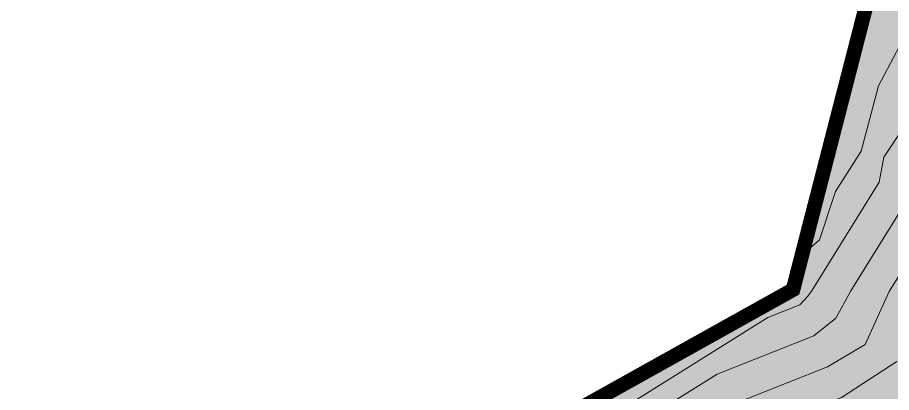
# Model space of a CAD drawing. Header units: inches. Extents: x 218980 to 233865, y 587194 to 599270.
# Drawn here: x 219159.7 to 219219.5, y 587638.1 to 587663.8 of the extents above; entities that cross this region are included whole.
import ezdxf

# ---------------------------------------------------------------- set-up
doc = ezdxf.new("R2010")
doc.units = ezdxf.units.IN
doc.header["$MEASUREMENT"] = 0
for name, pattern in [('01', [0]), ('DASHDOT2', [0.5, 0.25, -0.125, 0, -0.125]), ('State_Boundary_2', [13.5, 5, -1.6, 0.3, -1.6, 5])]:
    doc.linetypes.add(name, pattern=pattern)
for name, color, linetype, lineweight in [('Forest and Steep Slope', 66, '01', 0), ('Major Contour', 250, 'Continuous', 0), ('Minor Contour', 250, 'Continuous', 0), ('Planning Boundary', 222, '01', 0), ('Town Boundary', 220, 'DASHDOT2', 30)]:
    doc.layers.add(name, color=color, linetype=linetype, lineweight=lineweight)

msp = doc.modelspace()

# ---------------------------------------------------------------- hatches: boundary and pattern name
at = {"layer": 'Forest and Steep Slope'}
h = msp.add_hatch(color=256, dxfattribs=at)
h.dxf.hatch_style = 1
edge = h.paths.add_edge_path()
edge.add_line((219286.194, 587701.647), (219301.841, 587711.176))
edge.add_line((219301.841, 587711.176), (219319.596, 587720.066))
edge.add_line((219319.596, 587720.066), (219337.234, 587727.117))
edge.add_line((219337.234, 587727.117), (219354.251, 587732.686))
edge.add_line((219354.251, 587732.686), (219371.374, 587738.249))
edge.add_line((219371.374, 587738.249), (219382.136, 587741.746))
edge.add_line((219382.136, 587741.746), (219366.621, 587744.792))
edge.add_line((219366.621, 587744.792), (219353.343, 587745.427))
edge.add_line((219353.343, 587745.427), (219287.358, 587726.896))
edge.add_line((219287.358, 587726.896), (219262.608, 587721.832))
edge.add_line((219262.608, 587721.832), (219250.01, 587716.562))
edge.add_line((219250.01, 587716.562), (219243.164, 587716.343))
edge.add_line((219243.164, 587716.343), (219235.832, 587714.183))
edge.add_line((219235.832, 587714.183), (219229.424, 587705.341))
edge.add_line((219229.424, 587705.341), (219227.48, 587702.311))
edge.add_line((219227.48, 587702.311), (219212.774, 587645.15))
edge.add_line((219212.774, 587645.15), (219183.189, 587628.626))
edge.add_line((219183.189, 587628.626), (219180.099, 587615.206))
edge.add_line((219180.099, 587615.206), (219179.48, 587586.322))
edge.add_line((219179.48, 587586.322), (219133.366, 587559.17))
edge.add_line((219133.366, 587559.17), (219091.397, 587544.284))
edge.add_line((219091.397, 587544.284), (219048.906, 587533.2))
edge.add_line((219048.906, 587533.2), (219016.853, 587502.186))
edge.add_line((219016.853, 587502.186), (219012.006, 587498.151))
edge.add_line((219012.006, 587498.151), (218982.942, 587477.15))
edge.add_line((218982.942, 587477.15), (218980.217, 587473.076))
edge.add_line((218980.217, 587473.076), (218991.285, 587443.136))
edge.add_line((218991.285, 587443.136), (218998.354, 587452.947))
edge.add_line((218998.354, 587452.947), (218991.053, 587458.208))
edge.add_line((218991.053, 587458.208), (219001.424, 587472.602))
edge.add_line((219001.424, 587472.602), (219004.198, 587476.452))
edge.add_arc((219057.745, 587437.868), 66, 131.64433, 144.2249, ccw=False)
edge.add_arc((219057.745, 587437.868), 66, 112.89508, 131.64433, ccw=False)
edge.add_arc((219057.745, 587437.868), 66, 104.75474, 112.89508, ccw=False)
edge.add_line((219040.936, 587501.691), (219047.671, 587503.465))
edge.add_line((219047.671, 587503.465), (219056.92, 587514.406))
edge.add_line((219056.92, 587514.406), (219078.93, 587524.089))
edge.add_line((219078.93, 587524.089), (219099.179, 587528.491))
edge.add_line((219099.179, 587528.491), (219129.772, 587542.137))
edge.add_line((219129.772, 587542.137), (219153.542, 587545.438))
edge.add_line((219153.542, 587545.438), (219180.834, 587544.778))
edge.add_line((219180.834, 587544.778), (219186.946, 587553.841))
edge.add_line((219186.946, 587553.841), (219186.724, 587565.185))
edge.add_line((219186.724, 587565.185), (219190.283, 587578.308))
edge.add_line((219190.283, 587578.308), (219198.958, 587589.652))
edge.add_line((219198.958, 587589.652), (219209.19, 587602.108))
edge.add_line((219209.19, 587602.108), (219218.532, 587613.674))
edge.add_line((219218.532, 587613.674), (219224.316, 587618.345))
edge.add_line((219224.316, 587618.345), (219228.764, 587620.125))
edge.add_line((219228.764, 587620.125), (219230.097, 587620.071))
edge.add_line((219230.097, 587620.071), (219227.078, 587623.359))
edge.add_line((219227.078, 587623.359), (219222.569, 587627.095))
edge.add_line((219222.569, 587627.095), (219220.049, 587633.034))
edge.add_line((219220.049, 587633.034), (219223.503, 587638.851))
edge.add_line((219223.503, 587638.851), (219238.476, 587646.319))
edge.add_line((219238.476, 587646.319), (219230.507, 587655.291))
edge.add_line((219230.507, 587655.291), (219243.792, 587667.033))
edge.add_line((219243.792, 587667.033), (219257.077, 587678.776))
edge.add_line((219257.077, 587678.776), (219270.34, 587690.419))
edge.add_line((219270.34, 587690.419), (219286.194, 587701.647))

# ---------------------------------------------------------------- linework, layer by layer
msp.add_lwpolyline([(219227.48, 587702.311), (219212.774, 587645.15), (219183.189, 587628.626), (219180.099, 587615.206), (219179.48, 587586.322)], dxfattribs=at)
at = {"layer": 'Major Contour', "elevation": 2845}
msp.add_lwpolyline([(219181.114, 587619.615), (219184.081, 587621.47), (219190.677, 587625.384), (219200.619, 587631.608), (219216.088, 587637.756), (219219.885, 587640.238)], dxfattribs=at)
at = {"layer": 'Minor Contour'}
for points in [[(219182.003, 587623.473), (219183.699, 587624.534), (219187.471, 587626.772), (219207.576, 587639.358), (219214.192, 587641.988), (219215.713, 587643.189), (219216.721, 587645.07), (219228.145, 587663.464)], [(219220.674, 587663.008), (219218.622, 587659.127), (219217.442, 587654.635), (219215.692, 587651.876), (219214.587, 587648.564), (219213.758, 587647.828)], [(219181.559, 587621.544), (219183.89, 587623.002), (219189.074, 587626.078), (219204.097, 587635.483), (219215.14, 587639.872), (219217.72, 587641.387), (219219.361, 587645.016), (219228.657, 587659.984)], [(219182.447, 587625.403), (219183.508, 587626.066), (219185.868, 587627.466), (219211.054, 587643.233), (219213.244, 587644.104), (219213.796, 587644.698), (219214.081, 587645.124), (219218.674, 587652.519), (219218.992, 587654.234), (219220.457, 587656.429)]]:
    msp.add_lwpolyline(points, dxfattribs=at)
at = {"layer": 'Planning Boundary', "lineweight": 5, "const_width": 1}
msp.add_lwpolyline([(219227.48, 587702.311), (219212.774, 587645.15), (219183.189, 587628.626), (219180.099, 587615.206), (219179.48, 587586.322)], dxfattribs=at)
at = {"layer": 'Town Boundary', "linetype": 'State_Boundary_2'}
msp.add_lwpolyline([(219179.48, 587586.322), (219180.099, 587615.206), (219183.189, 587628.626), (219212.774, 587645.15), (219227.48, 587702.311)], dxfattribs=at)

doc.saveas('drawing.dxf')
